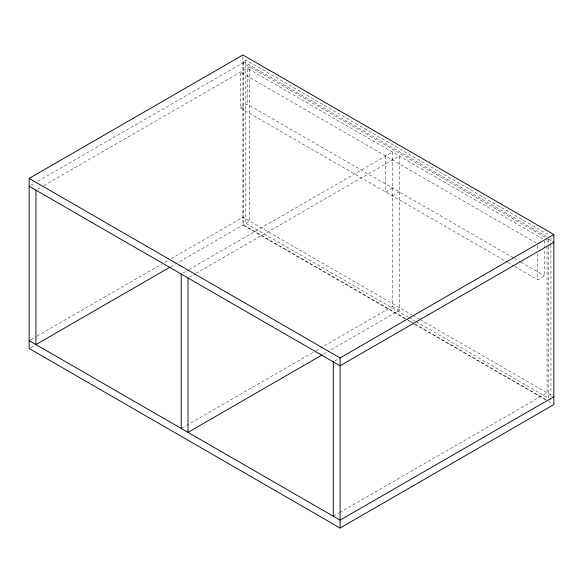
<?xml version="1.0" encoding="UTF-8"?>
<svg xmlns="http://www.w3.org/2000/svg" width="583" height="583" viewBox="0 0 583 583"><rect width="100%" height="100%" fill="white"/><g stroke="black" fill="none" stroke-linecap="round" stroke-linejoin="round"><path stroke-width="0.44" stroke-dasharray="2.92 2.19" d="M405.71 318.624L243.308 224.856L243.308 61.492L245.829 60.034L549.361 235.277M30.724 185.35L34.674 183.069M37.829 181.247L242.914 62.84L545.192 237.354M37.531 189.271L40.686 187.449M43.842 185.627L249.721 66.768L249.721 221.154L177.443 262.882M536.141 242.907L240.393 72.154L240.393 108.059L247.192 104.131L513.761 258.036M30.724 339.736L36.248 336.544M37.035 336.092L161.673 264.135M164.821 262.314L167.977 260.492M171.132 258.67L242.914 217.226L412.159 314.937M30.724 347.585L34.674 345.311M170.841 266.693L176.656 263.334M182.785 273.143L188.309 269.958M189.081 269.514L392.454 152.09L392.454 306.483L323.091 346.528M189.592 277.071L195.108 273.886M195.881 273.442L399.26 156.018L399.26 310.404L329.898 350.456M392.454 187.996L385.655 191.924L385.655 156.018M392.454 195.852L399.26 191.924M182.005 427.98L315.214 351.075M316.001 350.623L322.304 346.98M323.587 354.092L329.103 350.908M334.861 360.935L338.803 358.662M514.847 266.511L537.723 279.716L544.522 275.788L544.522 248.861M333.279 516.232L338.803 513.047M339.59 512.588L547.051 392.818L547.051 245.698M549.674 400.273L550.935 399.544M243.308 61.492L546.832 236.734M547.801 238.862L553.85 242.353M542.948 238.979L247.192 68.226L247.192 104.131M514.556 258.488L520.072 261.68M520.859 262.131L544.522 275.788M240.393 108.059L506.962 261.964M507.749 262.416L514.06 266.059M412.946 315.388L419.243 319.025M420.03 319.484L552.341 395.872M392.454 306.483L399.26 310.404M408.238 317.159L245.829 223.398L245.829 60.034M409.026 317.618L415.336 321.255M416.124 321.714L548.567 398.182M406.497 319.076L546.045 399.639M405.076 318.704L242.914 225.082L242.914 56.733M408.224 320.519L413.733 323.703M414.52 324.155L547.554 400.958M548.341 401.417L552.276 403.684M550.935 238.002L550.935 244.357M550.935 245.261L550.935 398.641M548.406 239.46L548.406 245.815M548.406 246.718L548.406 398.284M547.051 239.336L547.051 244.787M544.522 240.786L544.522 247.964M537.723 245.611L537.723 250.1M537.723 253.685L537.723 279.716"/><path stroke-width="0.87" d="M29.15 178.405L242.914 54.984L553.85 234.504L553.85 404.595L340.086 528.016L29.15 348.496L29.15 178.405L340.086 357.918L553.85 234.504M170.047 267.152L35.949 344.568L35.949 190.182M322.013 355.003L188.018 432.367L188.018 277.982M553.85 242.353L340.086 365.774L29.15 186.261M553.85 396.739L340.086 520.16L29.15 340.647M340.086 357.918L340.086 528.016M333.279 361.846L333.279 516.232M181.218 274.054L181.218 428.439"/></g></svg>
